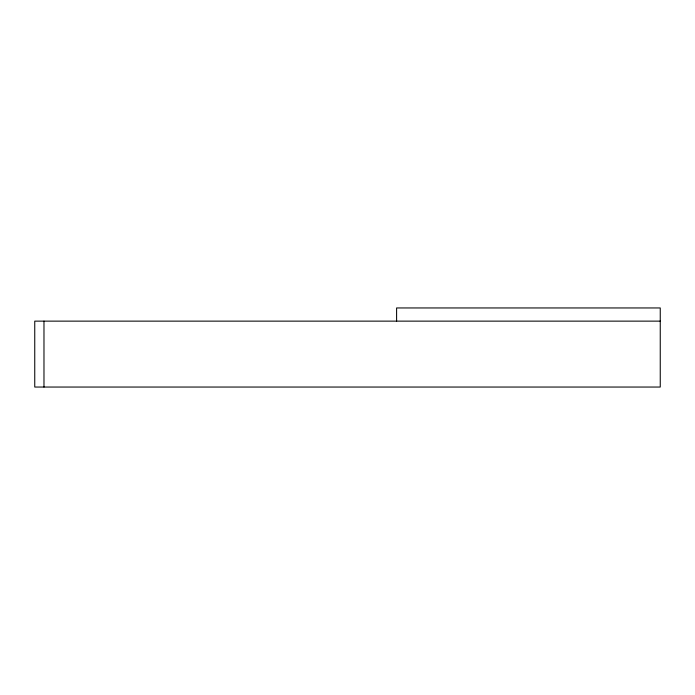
<?xml version="1.0" encoding="UTF-8"?>
<svg xmlns="http://www.w3.org/2000/svg" width="695" height="695" viewBox="0 0 695 695"><rect width="100%" height="100%" fill="white"/><g stroke="black" fill="none" stroke-linecap="round" stroke-linejoin="round"><path stroke-width="1.04" d="M660.25 321.133L34.75 321.133L34.75 387.046L660.25 387.046L660.25 307.954L396.602 307.954L396.602 321.133M43.976 321.133L43.976 387.046"/></g></svg>
